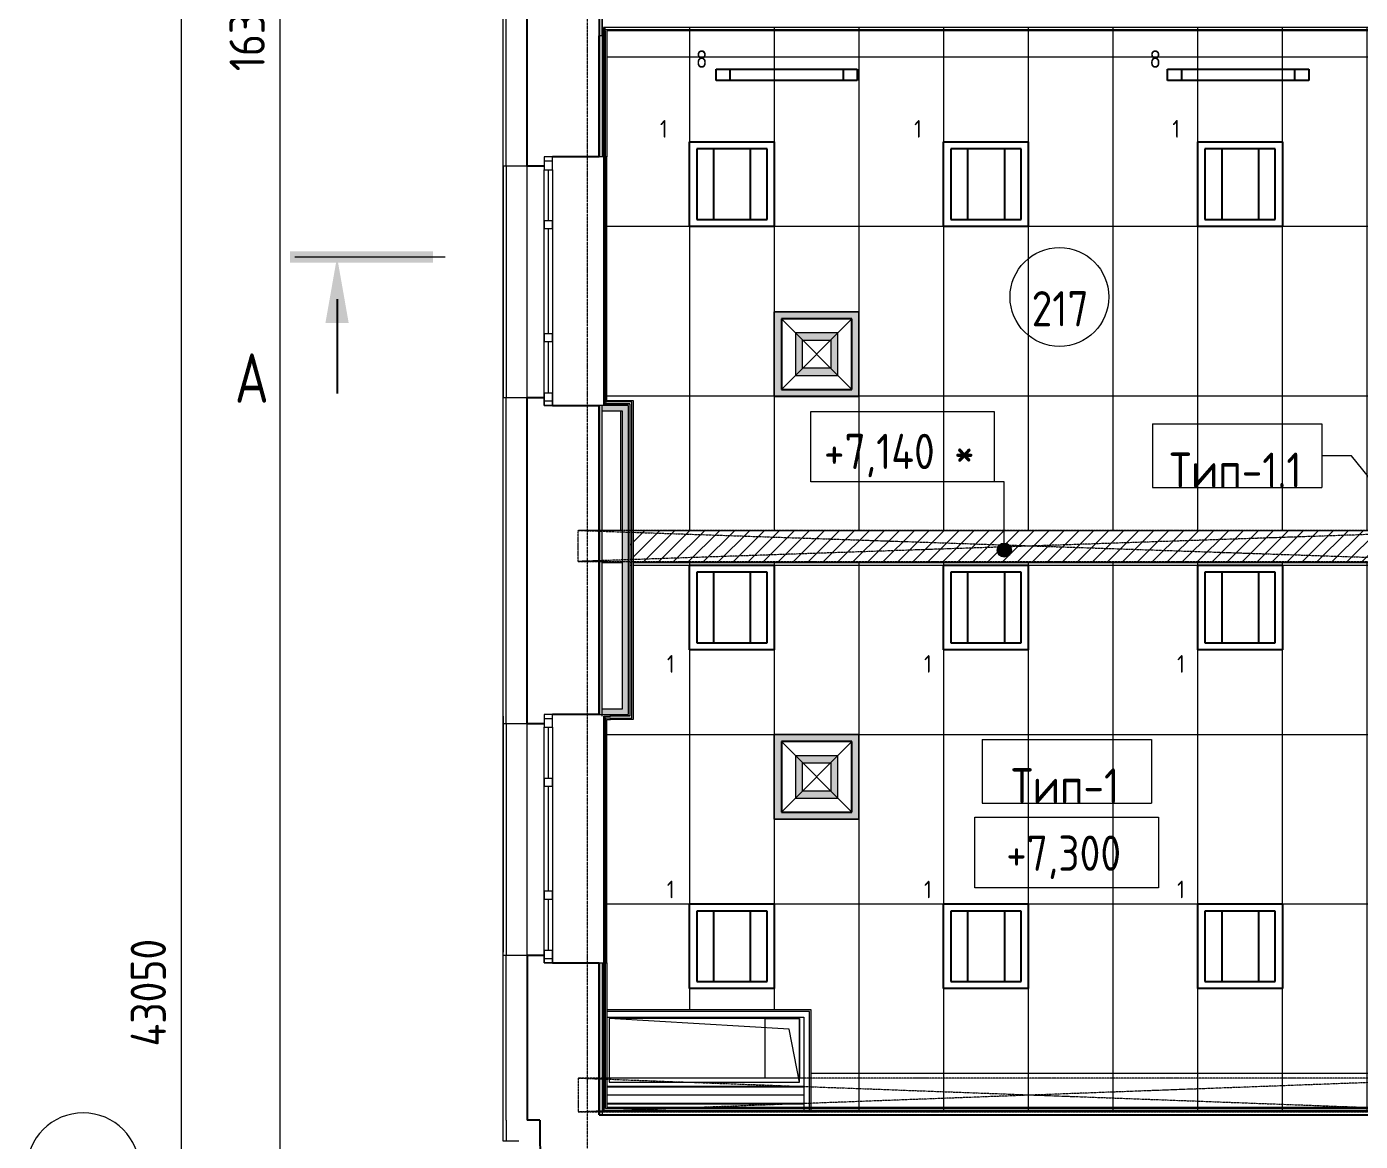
# Model space of a CAD drawing. Header units: millimetres. Extents: x -10474 to 67905, y -3824 to 44223.
# Drawn here: x -10474 to -1025, y 20443 to 28340 of the extents above; entities that cross this region are included whole.
import ezdxf

# ---------------------------------------------------------------- set-up
doc = ezdxf.new("R2010")
doc.units = ezdxf.units.MM
for name, pattern in [('ADSK_Линия сетки', [25, 20, -2.5, 0, -2.5]), ('ADSK_Штрих_ш3 п1_5', [4.5, 3, -1.5]), ('ADSK_Штрихпунктирная 2 точки_ш15 п1_5 п1_5 п1_5', [19.5, 15, -1.5, 0, -1.5, 0, -1.5])]:
    doc.linetypes.add(name, pattern=pattern)
for name, color, linetype, lineweight in [('_ Окна', 7, 'Continuous', 9), ('Аннотация', 7, 'Continuous', 20), ('Каркас', 7, 'Continuous', 18), ('Марки', 7, 'Continuous', 20), ('Марки помещений', 7, 'Continuous', 20), ('Обобщенные модели', 7, 'Continuous', 18), ('Окна', 7, 'Continuous', 9), ('Оси', 7, 'Continuous', 9), ('Отметки', 7, 'Continuous', 9), ('Перекрытие', 7, 'Continuous', 18), ('Потолки', 7, 'Continuous', 9), ('Потолки штриховка', 7, 'Continuous', 9), ('Размеры', 7, 'Continuous', 9), ('Размеры-100', 7, 'Continuous', 9), ('Разрезы', 7, 'Continuous', 9), ('Стены внутренние', 7, 'Continuous', 18), ('Стены наружные', 7, 'Continuous', 18), ('Стены несущие', 7, 'Continuous', 30), ('Стены отделка', 7, 'Continuous', 30), ('Стены штриховка', 7, 'Continuous', 9), ('Узлы', 7, 'Continuous', 18)]:
    doc.layers.add(name, color=color, linetype=linetype, lineweight=lineweight)
doc.layers.add('Линии', color=7, linetype='Continuous', lineweight=9, true_color=0x00a600)
doc.styles.add('GOST Common_1', font='GOST_Common.ttf', dxfattribs={"width": 0.9, "height": 250})
doc.styles.add('GOST Common_2', font='GOST_Common.ttf', dxfattribs={"width": 0.9, "height": 250})
doc.styles.add('GOST Common_3', font='GOST_Common.ttf', dxfattribs={"width": 0.8, "height": 350})
doc.styles.add('GOST Common_4', font='GOST_Common.ttf', dxfattribs={"width": 0.9, "height": 125})
doc.styles.add('GOST Common_B', font='', dxfattribs={"width": 0.9, "height": 250})
doc.styles.get('GOST Common_B').set_extended_font_data('GOST Common', bold=True)
doc.dimstyles.new('ADSK_Основной_2_5_мм_Оси', dxfattribs={"dimscale": 304.8, "dimtxt": 251.428749, "dimasz": 0.463911, "dimexe": 0.492126, "dimexo": 0.492126, "dimgap": 0.098425, "dimtad": 1, "dimrnd": 0.01, "dimdsep": 46, "dimtxsty": 'GOST Common_2', "dimblk1": 'OBLIQUE', "dimblk2": 'OBLIQUE', "dimsah": 1, "dimcen": 0.09, "dimdle": 0.492126, "dimazin": 2, "dimtfac": 1, "dimtdec": 4, "dimtix": 1, "dimtmove": 0, "dimatfit": 3, "dimfxl": 1, "dimtvp": 1, "dimtolj": 1, "dimtzin": 0, "dimlwd": 20, "dimlwe": 20, "dimarcsym": 2})

# ---------------------------------------------------------------- blocks, each defined once
blk = doc.blocks.new('GM_Отверстие прямоугольное _в плите_ - Отверстие-6221301-План потолков 2-го этажа')
at = {"layer": 'Обобщенные модели'}
for p, q in [((675, 225), (-675, 225)), ((-675, 225), (-675, -225)), ((-675, 225), (-600, -150)), ((-675, -225), (-675, 197)), ((675, -225), (675, 225)), ((-600, -150), (675, -225)), ((-675, -225), (675, -225)), ((-428.9, -225), (-675, -225))]:
    blk.add_line(p, q, dxfattribs=at)
blk = doc.blocks.new('окно трехпол с фрамугой - 1740 и 1760 -2300_h___нов_ ок1-V9-План потолков 2-го этажа')
at = {"layer": '_ Окна', "lineweight": 18}
for p, q in [((-880, 75), (-880, 135)), ((-880, 135), (-790, 135)), ((-790, 135), (-790, 75)), ((-430, 75), (-430, 135)), ((-430, 135), (-370, 135)), ((-370, 135), (-370, 75)), ((370, 75), (370, 135)), ((370, 135), (430, 135)), ((430, 135), (430, 75)), ((790, 135), (790, 75)), ((880, 135), (790, 135)), ((880, 75), (880, 135)), ((-790, 75), (-880, 75)), ((-370, 75), (-430, 75)), ((430, 75), (370, 75)), ((790, 75), (880, 75))]:
    blk.add_line(p, q, dxfattribs=at)
at = {"layer": '_ Окна'}
for p, q in [((-850, 75), (-850, 135)), ((-790, 105), (-430, 105)), ((-370, 105), (370, 105)), ((430, 105), (790, 105)), ((850, 75), (850, 135))]:
    blk.add_line(p, q, dxfattribs=at)
at = {"layer": 'Окна'}
for p, q in [((-880, 135), (-880, 75)), ((-790, 135), (-880, 135)), ((-790, 135), (-430, 135)), ((-370, 135), (-430, 135)), ((-370, 135), (370, 135)), ((430, 135), (370, 135)), ((430, 135), (790, 135)), ((880, 135), (790, 135)), ((880, 75), (880, 135)), ((-880, 75), (-790, 75)), ((-430, 75), (-790, 75)), ((-430, 75), (-370, 75)), ((370, 75), (-370, 75)), ((370, 75), (430, 75)), ((790, 75), (430, 75)), ((790, 75), (880, 75))]:
    blk.add_line(p, q, dxfattribs=at)
blk = doc.blocks.new('ADSK_Балка_Двутавр_ТипБ_АСТО20-93 - б2 120Х270н-2533730-План потолков 2-го этажа')
at = {"layer": 'Каркас'}
for p, q in [((-2672.1, 2.7), (-2947.6, 2.7)), ((3048.2, 2.7), (1653.2, 2.7)), ((3071.2, 2.7), (3058.2, 2.7)), ((-2672.1, -2.8), (-2947.6, -2.8)), ((3048.2, -2.8), (1653.2, -2.8)), ((3071.2, -2.8), (3058.2, -2.8))]:
    blk.add_line(p, q, dxfattribs=at)
blk = doc.blocks.new('ADSK_Балка_Двутавр_ТипБ_АСТО20-93 - б2 120Х270н-2533731-План потолков 2-го этажа')
at = {"layer": 'Каркас'}
for p, q in [((-2677.7, 2.7), (-2949.2, 2.7)), ((3042.9, 2.7), (1647.6, 2.7)), ((3065.7, 2.7), (3052.6, 2.7)), ((-2677.7, -2.8), (-2949.2, -2.8)), ((3042.6, -2.8), (1647.6, -2.8)), ((3065.7, -2.8), (3052.6, -2.8))]:
    blk.add_line(p, q, dxfattribs=at)
blk = doc.blocks.new('Ось сетки - Круг_Ø8 мм-8258-План потолков 2-го этажа')
at = {"layer": 'Оси', "lineweight": 20}
for start, end in [(360, 180), (180, 360)]:
    blk.add_arc((0, 0), 4, start, end, dxfattribs=at)
blk = doc.blocks.new('ADSK_Марка_Помещение_ОдноЗначение - Номер-159740-План потолков 2-го этажа')
at = {"layer": 'Марки помещений'}
blk.add_circle((0, 0), 3.5, dxfattribs=at)
blk = doc.blocks.new('DIMBLOCK2-План потолков 2-го этажа')
at = {"layer": 'Размеры-100', "lineweight": 40, "transparency": 16777216}
for p, q in [((-8680.7, 36545), (-8751.4, 36615.7)), ((-8680.7, 36545), (-8610, 36474.3)), ((-8680.7, 20245), (-8751.4, 20315.7)), ((-8680.7, 20245), (-8610, 20174.3))]:
    blk.add_line(p, q, dxfattribs=at)
at = {"layer": 'Размеры-100', "lineweight": 20, "transparency": 16777216}
for p, q in [((-8680.7, 36545), (-8730.7, 36545)), ((-8680.7, 36545), (-8680.7, 20245)), ((-8680.7, 36545), (-8530.7, 36545)), ((-8680.7, 20245), (-8730.7, 20245)), ((-8680.7, 20245), (-8530.7, 20245))]:
    blk.add_line(p, q, dxfattribs=at)
at = {"layer": 'Размеры-100', "color": 0, "lineweight": 20, "transparency": 16777216, "insert": (-9037.4, 28024.2), "char_height": 250, "width": 889.802, "attachment_point": 1, "rotation": 90, "line_spacing_factor": 1.022761, "style": 'GOST Common_2'}
blk.add_mtext('16300', dxfattribs=at)
blk = doc.blocks.new('_Oblique')
at = {"color": 0, "linetype": 'ByBlock', "lineweight": -2}
blk.add_line((-0.5, -0.5), (0.5, 0.5), dxfattribs=at)
blk = doc.blocks.new('DIMBLOCK7-План потолков 2-го этажа')
at = {"layer": 'Размеры-100', "lineweight": 20, "transparency": 16777216}
for p, q in [((-9380.7, 43195), (-9380.7, -155)), ((-9380.7, 43045), (-9430.7, 43045)), ((-9380.7, 43045), (-9230.7, 43045)), ((-9380.7, -5), (-9430.7, -5)), ((-9380.7, -5), (-9230.7, -5))]:
    blk.add_line(p, q, dxfattribs=at)
at = {"layer": 'Размеры-100', "lineweight": 40, "transparency": 16777216}
for p, q in [((-9380.7, 43045), (-9451.4, 43115.7)), ((-9380.7, 43045), (-9310, 42974.3)), ((-9380.7, -5), (-9451.4, 65.7)), ((-9380.7, -5), (-9310, -75.7))]:
    blk.add_line(p, q, dxfattribs=at)
at = {"layer": 'Размеры-100', "color": 0, "lineweight": 20, "transparency": 16777216, "insert": (-9737.4, 21115.2), "char_height": 250, "width": 971.623, "attachment_point": 1, "rotation": 90, "line_spacing_factor": 1.022761, "style": 'GOST Common_2'}
blk.add_mtext('43050', dxfattribs=at)
blk = doc.blocks.new('Высотные отметки - Рамка-12095-План потолков 2-го этажа')
at = {"layer": 'Аннотация'}
for p, q in [((-6.5, 0), (-6.5, 5)), ((-6.5, 5), (6.5, 5)), ((6.5, 5), (6.5, 0)), ((6.5, 0), (-6.5, 0))]:
    blk.add_line(p, q, dxfattribs=at)
blk = doc.blocks.new('ADSK_Марка_Потолок - ADSK_Марка и Смещение от уровня-155896-План потолков 2-го этажа')
at = {"layer": 'Марки'}
for p, q in [((-6, 4.5), (-6, 0)), ((-6, 4.5), (6, 4.5)), ((6, 4.5), (6, 0)), ((-6, 0), (6, 0))]:
    blk.add_line(p, q, dxfattribs=at)
blk = doc.blocks.new('Разрез - Номер вида спереди_3_5 мм-16061-План потолков 2-го этажа')
at = {"layer": 'Разрезы'}
for points in [[(9.798, 0.404), (9.798, -0.394), (-0.333, -0.394), (-0.333, 0.404)], [(2.176, -4.675), (3, 0), (3.824, -4.675)]]:
    blk.add_hatch(color=256, dxfattribs=at).paths.add_polyline_path(points)
at = {"layer": 'Разрезы', "lineweight": 30}
blk.add_line((3, -3), (3, -9.663), dxfattribs=at)

msp = doc.modelspace()

# ---------------------------------------------------------------- hatches: boundary and pattern name
at = {"layer": 'Отметки'}
h = msp.add_hatch(color=256, dxfattribs=at)
edge = h.paths.add_edge_path()
edge.add_arc((-3547.249, 24631.591), 50, 0, 360)
at = {"layer": 'Потолки штриховка', "lineweight": 18}
h = msp.add_hatch(dxfattribs=at)
h.set_pattern_fill('FP_15', color=256, style=0, pattern_type=2)
h.set_pattern_definition([(270, (-3377.03, 25725), (-600, -4e-14), []), (180, (-3377, 25725), (1e-13, 1200), [])])
h.paths.add_polyline_path([(-2243.915, 20663.342), (-742.489, 20663.342), (-742.489, 21097.342), (-379.828, 21097.342), (-390.169, 24541.342), (-403.169, 24541.342), (-393.11, 21110.342), (-745.489, 21110.342), (-745.489, 20676.342), (-4915.788, 20676.342), (-4915.788, 20663.342), (-2263.915, 20663.342)])
h.paths.add_polyline_path([(-2499.245, 20686.342), (-755.489, 20686.342), (-755.489, 21120.342), (-402.897, 21120.342), (-413.169, 24541.342), (-6176.576, 24541.342), (-6176.576, 23431.999), (-6362.788, 23431.999), (-6362.788, 21374.201), (-4915.788, 21374.201), (-4915.788, 20686.342), (-3243.915, 20686.342)])
h.paths.add_polyline_path([(-6385.788, 21374.201), (-6372.788, 21374.201), (-6372.788, 23441.999), (-6186.576, 23441.999), (-6186.576, 24541.342), (-6199.576, 24541.342), (-6199.576, 23456.999), (-6201.576, 23456.999), (-6201.576, 23454.999), (-6385.788, 23454.999), (-6385.788, 21497.841)])
h.paths.add_polyline_path([(-417.241, 24771.342), (-413.859, 24771.342), (-423.073, 27840), (-772.417, 27840), (-772.417, 27852), (-423.109, 27852), (-424.484, 28310), (-6362.788, 28310), (-6362.788, 25691.994), (-6176.576, 25691.994), (-6176.576, 24771.342), (-1053.777, 24771.342)])
h.paths.add_polyline_path([(-6199.576, 24771.342), (-6186.576, 24771.342), (-6186.576, 25681.994), (-6372.788, 25681.994), (-6372.788, 28310), (-6385.788, 28310), (-6385.788, 25668.994), (-6201.578, 25668.994), (-6201.576, 25666.994), (-6199.576, 25666.994), (-6199.576, 25192.195)])
h.paths.add_polyline_path([(-390.859, 24771.342), (-400.073, 27840), (-413.073, 27840), (-403.11, 24771.342), (-392.241, 24771.342)])
h.paths.add_polyline_path([(-401.553, 27852), (-400.109, 27852), (-401.553, 28333), (-6385.788, 28333), (-6385.788, 28320), (-414.514, 28320), (-413.109, 27852), (-411.445, 27852)])
h.paths.add_polyline_path([(-399.553, 28333), (-399.559, 28335), (-401.553, 28333), (-399.559, 28333)])
h.paths.add_polyline_path([(-6385.788, 28333), (-6387.788, 28335), (-6387.788, 28333)])
at = {"layer": 'Потолки штриховка', "lineweight": 18, "true_color": 0x787878}
h = msp.add_hatch(dxfattribs=at)
h.set_pattern_fill('FP_49', color=8, style=0, pattern_type=2)
h.set_pattern_definition([(45, (0, 0), (-53.033, 53.033), [])])
h.paths.add_polyline_path([(-417.241, 24541.342), (-413.169, 24541.342), (-413.859, 24771.342), (-6176.576, 24771.342), (-6176.576, 24541.342), (-1053.777, 24541.342)])
h.paths.add_polyline_path([(-393.11, 24541.342), (-390.169, 24541.342), (-390.859, 24771.342), (-403.859, 24771.342), (-403.11, 24541.342), (-394.241, 24541.342)])
h.paths.add_polyline_path([(-6199.576, 24541.342), (-6186.576, 24541.342), (-6186.576, 24771.342), (-6199.576, 24771.342), (-6199.576, 24551.342)])
at = {"layer": 'Стены внутренние'}
for points in [[(-6267.698, 25616.994), (-6251.576, 25616.994), (-6251.576, 25656.994), (-6397.788, 25656.994), (-6397.788, 25616.994), (-6382.798, 25616.994)], [(-6213.413, 23506.999), (-6211.576, 23506.999), (-6211.576, 25656.994), (-6251.576, 25656.994), (-6251.576, 23506.999)], [(-6211.576, 23466.999), (-6211.576, 23506.999), (-6397.788, 23506.999), (-6397.788, 23466.999), (-6213, 23466.999)]]:
    msp.add_hatch(color=256, dxfattribs=at).paths.add_polyline_path(points)
at = {"layer": 'Узлы', "true_color": 0x939393}
h = msp.add_hatch(color=252, dxfattribs=at)
h.paths.add_polyline_path([(-4577.035, 25719.868), (-4577.035, 26319.868), (-5177.035, 26319.868), (-5177.035, 25719.868), (-4627.035, 25719.868)])
h.paths.add_polyline_path([(-5127.035, 25769.868), (-5127.035, 26269.868), (-4627.035, 26269.868), (-4627.035, 25769.868)])
h.paths.add_polyline_path([(-5027.035, 25869.868), (-4727.035, 25869.868), (-4727.035, 26169.868), (-5027.035, 26169.868), (-5027.035, 25919.868)])
h.paths.add_polyline_path([(-4977.035, 25919.868), (-4977.035, 26119.868), (-4777.035, 26119.868), (-4777.035, 25919.868)])
h = msp.add_hatch(color=252, dxfattribs=at)
h.paths.add_polyline_path([(-5177.035, 22725), (-4577.035, 22725), (-4577.035, 23325), (-5177.035, 23325), (-5177.035, 22775)])
h.paths.add_polyline_path([(-5127.035, 22775), (-5127.035, 23275), (-4627.035, 23275), (-4627.035, 22775)])
h.paths.add_polyline_path([(-5027.035, 22875), (-4727.035, 22875), (-4727.035, 23175), (-5027.035, 23175), (-5027.035, 22925)])
h.paths.add_polyline_path([(-4977.035, 22925), (-4977.035, 23125), (-4777.035, 23125), (-4777.035, 22925)])

# ---------------------------------------------------------------- linework, layer by layer
at = {"layer": 'Каркас', "color": 8, "linetype": 'ADSK_Штрих_ш3 п1_5', "lineweight": 9, "true_color": 0x808080}
for p, q in [((-6267.698, 25616.994), (-6267.698, 24771.342)), ((-6251.576, 24771.342), (-6397.788, 24771.342)), ((-6251.576, 24541.342), (-6397.788, 24541.342)), ((-6372.788, 20891.342), (-6385.788, 20891.342)), ((-4967.788, 20891.342), (-6362.788, 20891.342)), ((-6372.788, 20771.342), (-6385.995, 20771.342)), ((-6372.788, 20771.342), (-6385.995, 20771.342)), ((-4967.788, 20771.342), (-6362.788, 20771.342)), ((-4967.788, 20771.342), (-6362.788, 20771.342))]:
    msp.add_line(p, q, dxfattribs=at)
at = {"layer": 'Линии', "color": 5, "lineweight": 30, "true_color": 0x0000ff}
for p, q in [((-5590, 27959.027), (-5590, 28039.027)), ((-5590, 28039.027), (-4590, 28039.027)), ((-5490, 27959.027), (-5490, 28039.027)), ((-4690, 28039.027), (-4690, 27959.027)), ((-4590, 28039.027), (-4590, 27959.027)), ((-2390, 27959.027), (-2390, 28039.027)), ((-2390, 28039.027), (-1390, 28039.027)), ((-2290, 27959.027), (-2290, 28039.027)), ((-1490, 28039.027), (-1490, 27959.027)), ((-1390, 28039.027), (-1390, 27959.027)), ((-4590, 27959.027), (-5590, 27959.027)), ((-1390, 27959.027), (-2390, 27959.027)), ((-5777.035, 27525), (-5177.035, 27525)), ((-5777.035, 26925), (-5777.035, 27525)), ((-5177.035, 27525), (-5177.035, 26925)), ((-2177.035, 27525), (-1577.035, 27525)), ((-2177.035, 26925), (-2177.035, 27525)), ((-1577.035, 27525), (-1577.035, 26925)), ((-5227.035, 27475), (-5727.035, 27475)), ((-5727.035, 27475), (-5727.035, 26975)), ((-5607.035, 27475), (-5607.035, 26975)), ((-5347.035, 27475), (-5347.035, 26975)), ((-5227.035, 26975), (-5227.035, 27475)), ((-1627.035, 27475), (-2127.035, 27475)), ((-2127.035, 27475), (-2127.035, 26975)), ((-2007.035, 27475), (-2007.035, 26975)), ((-1747.035, 27475), (-1747.035, 26975)), ((-1627.035, 26975), (-1627.035, 27475)), ((-5727.035, 26975), (-5227.035, 26975)), ((-2127.035, 26975), (-1627.035, 26975)), ((-5177.035, 26925), (-5777.035, 26925)), ((-1577.035, 26925), (-2177.035, 26925)), ((-4627.035, 26269.868), (-5127.035, 26269.868)), ((-5127.035, 26269.868), (-5127.035, 25769.868)), ((-4627.035, 25769.868), (-4627.035, 26269.868)), ((-5127.035, 25769.868), (-4627.035, 25769.868)), ((-5777.035, 24525), (-5177.035, 24525)), ((-5777.035, 23925), (-5777.035, 24525)), ((-5227.035, 24475), (-5727.035, 24475)), ((-5727.035, 24475), (-5727.035, 23975)), ((-5607.035, 24475), (-5607.035, 23975)), ((-5347.035, 24475), (-5347.035, 23975)), ((-5227.035, 23975), (-5227.035, 24475)), ((-5177.035, 24525), (-5177.035, 23925)), ((-3977.035, 24525), (-3377.035, 24525)), ((-3977.035, 23925), (-3977.035, 24525)), ((-3427.035, 24475), (-3927.035, 24475)), ((-3927.035, 24475), (-3927.035, 23975)), ((-3807.035, 24475), (-3807.035, 23975)), ((-3547.035, 24475), (-3547.035, 23975)), ((-3427.035, 23975), (-3427.035, 24475)), ((-3377.035, 24525), (-3377.035, 23925)), ((-2177.035, 24525), (-1577.035, 24525)), ((-2177.035, 23925), (-2177.035, 24525)), ((-1627.035, 24475), (-2127.035, 24475)), ((-2127.035, 24475), (-2127.035, 23975)), ((-2007.035, 24475), (-2007.035, 23975)), ((-1747.035, 24475), (-1747.035, 23975)), ((-1627.035, 23975), (-1627.035, 24475)), ((-1577.035, 24525), (-1577.035, 23925)), ((-5177.035, 23925), (-5777.035, 23925)), ((-5727.035, 23975), (-5227.035, 23975)), ((-3377.035, 23925), (-3977.035, 23925)), ((-3927.035, 23975), (-3427.035, 23975)), ((-1577.035, 23925), (-2177.035, 23925)), ((-2127.035, 23975), (-1627.035, 23975)), ((-4627.035, 23275), (-5127.035, 23275)), ((-5127.035, 23275), (-5127.035, 22775)), ((-4627.035, 22775), (-4627.035, 23275)), ((-5127.035, 22775), (-4627.035, 22775)), ((-5777.035, 22125), (-5177.035, 22125)), ((-5777.035, 21525), (-5777.035, 22125)), ((-5177.035, 22125), (-5177.035, 21525)), ((-2177.035, 22125), (-1577.035, 22125)), ((-2177.035, 21525), (-2177.035, 22125)), ((-1577.035, 22125), (-1577.035, 21525)), ((-5227.035, 22075), (-5727.035, 22075)), ((-5727.035, 22075), (-5727.035, 21575)), ((-5607.035, 22075), (-5607.035, 21575)), ((-5347.035, 22075), (-5347.035, 21575)), ((-5227.035, 21575), (-5227.035, 22075)), ((-1627.035, 22075), (-2127.035, 22075)), ((-2127.035, 22075), (-2127.035, 21575)), ((-2007.035, 22075), (-2007.035, 21575)), ((-1747.035, 22075), (-1747.035, 21575)), ((-1627.035, 21575), (-1627.035, 22075)), ((-5727.035, 21575), (-5227.035, 21575)), ((-2127.035, 21575), (-1627.035, 21575)), ((-5177.035, 21525), (-5777.035, 21525)), ((-1577.035, 21525), (-2177.035, 21525))]:
    msp.add_line(p, q, dxfattribs=at)
at = {"layer": 'Линии', "color": 1, "lineweight": 30, "true_color": 0xff0000}
for p, q in [((-3977.035, 27525), (-3377.035, 27525)), ((-3977.035, 26925), (-3977.035, 27525)), ((-3377.035, 27525), (-3377.035, 26925)), ((-3427.035, 27475), (-3927.035, 27475)), ((-3927.035, 27475), (-3927.035, 26975)), ((-3807.035, 27475), (-3807.035, 26975)), ((-3547.035, 27475), (-3547.035, 26975)), ((-3427.035, 26975), (-3427.035, 27475)), ((-3927.035, 26975), (-3427.035, 26975)), ((-3377.035, 26925), (-3977.035, 26925)), ((-3977.035, 22125), (-3377.035, 22125)), ((-3977.035, 21525), (-3977.035, 22125)), ((-3377.035, 22125), (-3377.035, 21525)), ((-3427.035, 22075), (-3927.035, 22075)), ((-3927.035, 22075), (-3927.035, 21575)), ((-3807.035, 22075), (-3807.035, 21575)), ((-3547.035, 22075), (-3547.035, 21575)), ((-3427.035, 21575), (-3427.035, 22075)), ((-3927.035, 21575), (-3427.035, 21575)), ((-3377.035, 21525), (-3977.035, 21525))]:
    msp.add_line(p, q, dxfattribs=at)
at = {"layer": 'Линии', "color": 7, "lineweight": 18}
for p, q in [((-5177.035, 26319.868), (-4577.035, 26319.868)), ((-5177.035, 25719.868), (-5177.035, 26319.868)), ((-4577.035, 26319.868), (-4577.035, 25719.868)), ((-5127.035, 26269.868), (-4627.035, 25769.868)), ((-4627.035, 26269.868), (-5127.035, 25769.868)), ((-4577.035, 25719.868), (-5177.035, 25719.868)), ((-5177.035, 23325), (-4577.035, 23325)), ((-5177.035, 22725), (-5177.035, 23325)), ((-5127.035, 23275), (-4627.035, 22775)), ((-4627.035, 23275), (-5127.035, 22775)), ((-4577.035, 23325), (-4577.035, 22725)), ((-4577.035, 22725), (-5177.035, 22725))]:
    msp.add_line(p, q, dxfattribs=at)
at = {"layer": 'Линии', "color": 7}
for p, q in [((-4577.035, 26319.868), (-5177.035, 26319.868)), ((-5177.035, 26319.868), (-5177.035, 25719.868)), ((-4577.035, 25719.868), (-4577.035, 26319.868)), ((-5127.035, 25769.868), (-5127.035, 26269.868)), ((-5127.035, 26269.868), (-4627.035, 26269.868)), ((-4627.035, 26269.868), (-4627.035, 25769.868)), ((-5027.035, 26169.868), (-5027.035, 25869.868)), ((-4727.035, 26169.868), (-5027.035, 26169.868)), ((-4977.035, 26119.868), (-4777.035, 26119.868)), ((-4977.035, 25919.868), (-4977.035, 26119.868)), ((-4777.035, 26119.868), (-4777.035, 25919.868)), ((-4727.035, 25869.868), (-4727.035, 26169.868)), ((-4777.035, 25919.868), (-4977.035, 25919.868)), ((-5027.035, 25869.868), (-4727.035, 25869.868)), ((-5177.035, 25719.868), (-4577.035, 25719.868)), ((-4627.035, 25769.868), (-5127.035, 25769.868)), ((-4577.035, 23325), (-5177.035, 23325)), ((-5177.035, 23325), (-5177.035, 22725)), ((-5127.035, 22775), (-5127.035, 23275)), ((-5127.035, 23275), (-4627.035, 23275)), ((-4627.035, 23275), (-4627.035, 22775)), ((-4577.035, 22725), (-4577.035, 23325)), ((-5027.035, 23175), (-5027.035, 22875)), ((-4727.035, 23175), (-5027.035, 23175)), ((-4727.035, 22875), (-4727.035, 23175)), ((-4977.035, 23125), (-4777.035, 23125)), ((-4977.035, 22925), (-4977.035, 23125)), ((-4777.035, 23125), (-4777.035, 22925)), ((-5027.035, 22875), (-4727.035, 22875)), ((-4777.035, 22925), (-4977.035, 22925)), ((-4627.035, 22775), (-5127.035, 22775)), ((-5177.035, 22725), (-4577.035, 22725))]:
    msp.add_line(p, q, dxfattribs=at)
at = {"layer": 'Линии', "color": 7, "linetype": 'ADSK_Штрихпунктирная 2 точки_ш15 п1_5 п1_5 п1_5'}
for p, q in [((-6366.225, 24771.342), (-6566.225, 24771.342)), ((-6566.225, 24551.342), (-6566.225, 24771.342)), ((-6566.225, 24771.342), (-103.725, 24551.342)), ((-103.725, 24771.342), (-6566.225, 24551.342)), ((-103.725, 24771.342), (-6566.225, 24771.342)), ((-6366.225, 24551.342), (-6566.225, 24551.342)), ((-6566.225, 24551.342), (-103.725, 24551.342)), ((-103.725, 20891.342), (-6566.225, 20891.342)), ((-6566.225, 20891.342), (-6566.225, 20651.342)), ((-103.725, 20891.342), (-6566.225, 20651.342)), ((-6566.225, 20891.342), (-103.725, 20651.342)), ((-6566.225, 20651.342), (-103.725, 20651.342))]:
    msp.add_line(p, q, dxfattribs=at)
at = {"layer": 'Марки'}
for p, q in [((-1087.739, 25300.349), (-1297.973, 25300.349)), ((-597.192, 24690.67), (-1087.739, 25300.349))]:
    msp.add_line(p, q, dxfattribs=at)
at = {"layer": 'Оси', "linetype": 'ADSK_Линия сетки'}
msp.add_line((-6500.435, -3024.361), (-6500.435, 44110.064), dxfattribs=at)
at = {"layer": 'Отметки', "lineweight": 20}
for p, q in [((-3547.249, 25114.667), (-4268.549, 25114.667)), ((-3547.249, 24631.591), (-3547.249, 25114.667))]:
    msp.add_line(p, q, dxfattribs=at)
at = {"layer": 'Отметки'}
msp.add_circle((-3547.249, 24631.591), 50, dxfattribs=at)
at = {"layer": 'Перекрытие'}
msp.add_line((-5243.915, 21322.201), (-5243.915, 20891.342), dxfattribs=at)
at = {"layer": 'Потолки'}
for p, q in [((-6199.576, 24771.342), (-6186.576, 24771.342)), ((-6176.576, 24771.342), (-413.859, 24771.342)), ((-6186.576, 24541.342), (-6199.576, 24541.342)), ((-413.169, 24541.342), (-6176.576, 24541.342))]:
    msp.add_line(p, q, dxfattribs=at)
at = {"layer": 'Разрезы', "lineweight": 20}
msp.add_line((-8575.104, 26708.663), (-7509.259, 26708.663), dxfattribs=at)
at = {"layer": 'Стены внутренние'}
for p, q in [((-6372.788, 27416.994), (-6372.788, 25681.994)), ((-6362.788, 25691.994), (-6362.788, 27416.994)), ((-6372.788, 25681.994), (-6362.788, 25681.994)), ((-6397.788, 23454.999), (-6397.788, 23466.999)), ((-6337.788, 23441.999), (-6372.788, 23441.999)), ((-6372.788, 23441.999), (-6372.788, 21706.999)), ((-6362.788, 23431.999), (-6337.788, 23431.999)), ((-6362.788, 21706.999), (-6362.788, 23431.999)), ((-6372.788, 21362.201), (-6385.788, 21362.201)), ((-4927.788, 21362.201), (-6362.788, 21362.201)), ((-4927.788, 20686.342), (-4927.788, 21362.201)), ((-6385.788, 21322.201), (-6372.788, 21322.201)), ((-6362.788, 21322.201), (-4967.788, 21322.201)), ((-4967.788, 21322.201), (-4967.788, 20686.342)), ((-4967.788, 20676.342), (-4967.788, 20663.342)), ((-4927.788, 20663.342), (-4927.788, 20676.342))]:
    msp.add_line(p, q, dxfattribs=at)
at = {"layer": 'Стены наружные'}
for p, q in [((-6385.788, 25668.994), (-6385.788, 27416.994)), ((-7098.788, 25711.994), (-7098.788, 27382.04)), ((-7097.788, 27382.04), (-7098.788, 27382.04)), ((-7098.788, 27351.994), (-7097.788, 27351.994)), ((-7097.788, 27351.994), (-7097.788, 25711.994)), ((-7077.788, 27351.994), (-7077.788, 25711.994)), ((-6927.788, 25711.994), (-6927.788, 27351.994)), ((-7098.788, 25718.256), (-7097.788, 25718.256)), ((-7097.788, 25711.994), (-7098.788, 25711.994)), ((-7098.788, 23454.882), (-7098.788, 21783.259)), ((-7097.788, 23454.882), (-7098.788, 23454.882)), ((-7097.788, 23453.259), (-7098.788, 23453.259)), ((-6385.788, 23454.999), (-6337.788, 23454.999)), ((-6385.788, 21706.999), (-6385.788, 23454.999)), ((-7097.788, 21761.999), (-7097.788, 23401.999)), ((-7077.788, 23401.999), (-7077.788, 21761.999)), ((-6927.788, 21761.999), (-6927.788, 23401.999)), ((-7098.788, 21783.735), (-7097.788, 21783.735)), ((-7098.788, 21783.259), (-7097.788, 21783.259)), ((-6372.788, 21374.201), (-6385.788, 21374.201)), ((-4915.788, 21374.201), (-6362.788, 21374.201)), ((-4915.788, 20686.342), (-4915.788, 21374.201)), ((-4915.788, 20663.342), (-4915.788, 20676.342)), ((-6998.926, 20443.534), (-6998.925, 20443.329))]:
    msp.add_line(p, q, dxfattribs=at)
at = {"layer": 'Стены несущие'}
for p, q in [((-6927.788, 27351.994), (-6927.788, 29752.773)), ((-6417.788, 29697.773), (-6417.788, 27416.994)), ((-6417.788, 27416.994), (-6417.788, 28274.907)), ((-6417.788, 27416.994), (-6747.788, 27416.994)), ((-6807.788, 27351.994), (-6927.788, 27351.994)), ((-6927.788, 23401.999), (-6927.788, 25711.994)), ((-6927.788, 25711.994), (-6807.788, 25711.994)), ((-6747.788, 25656.994), (-6417.788, 25656.994)), ((-6417.788, 23466.999), (-6417.788, 25656.994)), ((-6417.788, 25656.994), (-6417.788, 23466.999)), ((-6417.788, 23466.999), (-6747.788, 23466.999)), ((-6807.788, 23401.999), (-6927.788, 23401.999)), ((-6927.788, 21761.999), (-6927.788, 20593.534)), ((-6927.788, 21761.999), (-6807.788, 21761.999)), ((-6747.788, 21706.999), (-6417.788, 21706.999)), ((-6417.788, 20631.224), (-6417.788, 21706.999)), ((-6417.788, 21706.999), (-6417.788, 20630.881)), ((-6417.788, 20630.881), (-6327.984, 20631.342)), ((-6327.984, 20631.342), (-346.429, 20631.342)), ((-6837.797, 20593.534), (-6927.788, 20593.534)), ((-6837.797, 20593.534), (-6831.92, 19448.406))]:
    msp.add_line(p, q, dxfattribs=at)
at = {"layer": 'Стены отделка', "lineweight": 9}
for p, q in [((-7097.788, 27351.994), (-7097.788, 29752.773)), ((-6397.788, 28505), (-6397.788, 28274.907)), ((-6397.788, 28274.907), (-6397.788, 28495)), ((-6397.788, 28274.907), (-6417.788, 28274.907)), ((-401.553, 28333), (-6385.788, 28333)), ((-6385.788, 28333), (-6385.788, 28320)), ((-6385.788, 28320), (-414.514, 28320)), ((-6385.788, 28310), (-6385.788, 27416.994)), ((-6372.788, 28310), (-6385.788, 28310)), ((-6372.788, 27416.994), (-6372.788, 28310)), ((-424.484, 28310), (-6362.788, 28310)), ((-6362.788, 28310), (-6362.788, 27416.994)), ((-6385.788, 27416.994), (-6417.788, 27416.994)), ((-6362.788, 27416.994), (-6372.788, 27416.994)), ((-6927.788, 27351.994), (-7097.788, 27351.994)), ((-7077.788, 27351.994), (-7077.788, 27357.994)), ((-7097.788, 23401.999), (-7097.788, 25711.994)), ((-7097.788, 25711.994), (-6927.788, 25711.994)), ((-7077.788, 25707.994), (-7077.788, 25711.994)), ((-6211.576, 25656.994), (-6417.788, 25656.994)), ((-6397.788, 23506.999), (-6397.788, 25656.994)), ((-6251.576, 25616.994), (-6397.788, 25616.994)), ((-6385.788, 25668.994), (-6201.576, 25668.994)), ((-6385.788, 25656.994), (-6385.788, 25668.994)), ((-6362.788, 25691.994), (-6176.576, 25691.994)), ((-6362.788, 25681.994), (-6362.788, 25691.994)), ((-6186.576, 25681.994), (-6362.788, 25681.994)), ((-6251.576, 23506.999), (-6251.576, 25616.994)), ((-6211.576, 25656.994), (-6211.576, 23466.999)), ((-6199.576, 25666.994), (-6199.576, 23456.999)), ((-6186.576, 23441.999), (-6186.576, 25681.994)), ((-6176.576, 25691.994), (-6176.576, 23431.999)), ((-6417.788, 23466.999), (-6211.576, 23466.999)), ((-6397.788, 23466.999), (-6397.788, 23506.999)), ((-6397.788, 23506.999), (-6251.576, 23506.999)), ((-6337.788, 23454.999), (-6337.788, 23466.999)), ((-6201.576, 23454.999), (-6337.788, 23454.999)), ((-6337.788, 23441.999), (-6186.576, 23441.999)), ((-6337.788, 23431.999), (-6337.788, 23441.999)), ((-6927.788, 23401.999), (-7097.788, 23401.999)), ((-7077.788, 23401.999), (-7077.788, 23407.999)), ((-6176.576, 23431.999), (-6337.788, 23431.999)), ((-7097.788, 20443.534), (-7097.788, 21761.999)), ((-7097.788, 21761.999), (-6927.788, 21761.999)), ((-7077.788, 21757.999), (-7077.788, 21761.999)), ((-6927.788, 21761.999), (-6927.788, 21761.999)), ((-6417.788, 21706.999), (-6385.788, 21706.999)), ((-6385.788, 21706.999), (-6385.788, 20663.342)), ((-6372.788, 20676.342), (-6372.788, 21706.999)), ((-6372.788, 21706.999), (-6362.788, 21706.999)), ((-6362.788, 21706.999), (-6362.788, 20686.342)), ((-6397.788, 20631.224), (-6417.788, 20631.224)), ((-6397.788, 20651.342), (-6397.788, 20631.224)), ((-366.489, 20651.342), (-6397.788, 20651.342)), ((-346.429, 20631.342), (-6397.788, 20631.342)), ((-6385.788, 20663.342), (-730.489, 20663.342)), ((-745.489, 20676.342), (-6372.788, 20676.342)), ((-6362.788, 20686.342), (-745.489, 20686.342)), ((-7077.788, 20593.534), (-7077.788, 20443.534)), ((-6837.797, 20593.534), (-6837.797, 20443.534)), ((-6987.029, 20443.534), (-7097.788, 20443.534)), ((-6987.028, 20443.329), (-6987.029, 20443.534)), ((-6837.797, 20443.534), (-6837.027, 20443.534))]:
    msp.add_line(p, q, dxfattribs=at)
at = {"layer": 'Стены штриховка'}
for p, q in [((-7077.788, 27357.994), (-7077.788, 29748.773)), ((-6397.788, 28320), (-6385.788, 28320)), ((-6397.788, 28310), (-6385.788, 28310)), ((-6397.788, 28274.907), (-6397.788, 27416.994)), ((-399.559, 28335), (-6387.788, 28335)), ((-6387.788, 28335), (-6387.788, 28320)), ((-6387.788, 28310), (-6387.788, 27416.994)), ((-7077.788, 23407.999), (-7077.788, 25707.994)), ((-6199.576, 25666.994), (-6385.788, 25666.994)), ((-6201.576, 25668.994), (-6201.576, 23454.999)), ((-6201.576, 25668.994), (-6199.576, 25668.994)), ((-6199.576, 25668.994), (-6199.576, 25666.994)), ((-6199.576, 23456.999), (-6337.788, 23456.999)), ((-6199.576, 23454.999), (-6201.576, 23454.999)), ((-6199.576, 23456.999), (-6199.576, 23454.999)), ((-7077.788, 20593.534), (-7077.788, 21757.999)), ((-6397.788, 21706.999), (-6397.788, 20651.342)), ((-6387.788, 21706.999), (-6387.788, 20661.342)), ((-6387.788, 20661.342), (-730.489, 20661.342))]:
    msp.add_line(p, q, dxfattribs=at)

# ---------------------------------------------------------------- block references
at = {"layer": 'Каркас', "rotation": 180}
for name, p in [('ADSK_Балка_Двутавр_ТипБ_АСТО20-93 - б2 120Х270н-2533730-План потолков 2-го этажа', (-3314.608, 20831.342)), ('ADSK_Балка_Двутавр_ТипБ_АСТО20-93 - б2 120Х270н-2533731-План потолков 2-го этажа', (-3320.151, 20711.342))]:
    msp.add_blockref(name, p, dxfattribs=at)
at = {"layer": 'Марки', "xscale": 99.99999999999993, "yscale": 99.99999999999993, "zscale": 99.99999999999993}
for p in [(-1897.973, 25075.349), (-3104.879, 22839.347)]:
    msp.add_blockref('ADSK_Марка_Потолок - ADSK_Марка и Смещение от уровня-155896-План потолков 2-го этажа', p, dxfattribs=at)
at = {"layer": 'Марки помещений', "xscale": 99.99999999999993, "yscale": 99.99999999999993, "zscale": 99.99999999999993}
msp.add_blockref('ADSK_Марка_Помещение_ОдноЗначение - Номер-159740-План потолков 2-го этажа', (-3156.572, 26425.247), dxfattribs=at)
at = {"layer": 'Обобщенные модели', "rotation": 180}
msp.add_blockref('GM_Отверстие прямоугольное _в плите_ - Отверстие-6221301-План потолков 2-го этажа', (-5672.788, 21088.329), dxfattribs=at)
at = {"layer": 'Окна', "rotation": 90.0000000000002}
for p in [(-6672.788, 26536.994), (-6672.788, 22586.999)]:
    msp.add_blockref('окно трехпол с фрамугой - 1740 и 1760 -2300_h___нов_ ок1-V9-План потолков 2-го этажа', p, dxfattribs=at)
at = {"layer": 'Оси', "lineweight": 20, "xscale": 99.99999999999993, "yscale": 99.99999999999993, "zscale": 99.99999999999993, "rotation": 269.9999999999994}
msp.add_blockref('Ось сетки - Круг_Ø8 мм-8258-План потолков 2-го этажа', (-10074.401, 20245), dxfattribs=at)
at = {"layer": 'Отметки', "lineweight": 20, "xscale": 99.99999999999993, "yscale": 99.99999999999993, "zscale": 99.99999999999993}
for p in [(-4268.549, 25114.667), (-3105.682, 22239.136)]:
    msp.add_blockref('Высотные отметки - Рамка-12095-План потолков 2-го этажа', p, dxfattribs=at)
at = {"layer": 'Разрезы', "lineweight": 50, "xscale": 99.99999999999993, "yscale": 99.99999999999993, "zscale": 99.99999999999993}
msp.add_blockref('Разрез - Номер вида спереди_3_5 мм-16061-План потолков 2-го этажа', (-8575.104, 26708.663), dxfattribs=at)

# ---------------------------------------------------------------- texts
at = {"layer": 'Аннотация', "lineweight": 9, "char_height": 125, "width": 175.5, "attachment_point": 5, "line_spacing_factor": 1.022766, "style": 'GOST Common_4'}
for s, insert in [('\\pt180,360,540,720,900,1080,1260,1440,1620,1800,1980,2160,2340,2520,2700,2880,3060,3240,3420,3600,3780,3960,4140,4320,4500,4680,4860,5040,5220,5400,5580,5760;8 ', (-5691.535, 28110.655)), ('\\pt180,360,540,720,900,1080,1260,1440,1620,1800,1980,2160,2340,2520,2700,2880,3060,3240,3420,3600,3780,3960,4140,4320,4500,4680,4860,5040,5220,5400,5580,5760;8 ', (-2477.637, 28110.655)), ('\\pt180,360,540,720,900,1080,1260,1440,1620,1800,1980,2160,2340,2520,2700,2880,3060,3240,3420,3600,3780,3960,4140,4320,4500,4680,4860,5040,5220,5400,5580,5760;1 ', (-5960.525, 27616.011)), ('\\pt180,360,540,720,900,1080,1260,1440,1620,1800,1980,2160,2340,2520,2700,2880,3060,3240,3420,3600,3780,3960,4140,4320,4500,4680,4860,5040,5220,5400,5580,5760;1 ', (-4158.98, 27616.011)), ('\\pt180,360,540,720,900,1080,1260,1440,1620,1800,1980,2160,2340,2520,2700,2880,3060,3240,3420,3600,3780,3960,4140,4320,4500,4680,4860,5040,5220,5400,5580,5760;1 ', (-2330.014, 27616.011)), ('\\pt180,360,540,720,900,1080,1260,1440,1620,1800,1980,2160,2340,2520,2700,2880,3060,3240,3420,3600,3780,3960,4140,4320,4500,4680,4860,5040,5220,5400,5580,5760;1 ', (-5911.051, 23825.596)), ('\\pt180,360,540,720,900,1080,1260,1440,1620,1800,1980,2160,2340,2520,2700,2880,3060,3240,3420,3600,3780,3960,4140,4320,4500,4680,4860,5040,5220,5400,5580,5760;1 ', (-4088.572, 23825.596)), ('\\pt180,360,540,720,900,1080,1260,1440,1620,1800,1980,2160,2340,2520,2700,2880,3060,3240,3420,3600,3780,3960,4140,4320,4500,4680,4860,5040,5220,5400,5580,5760;1 ', (-2295.696, 23825.596)), ('\\pt180,360,540,720,900,1080,1260,1440,1620,1800,1980,2160,2340,2520,2700,2880,3060,3240,3420,3600,3780,3960,4140,4320,4500,4680,4860,5040,5220,5400,5580,5760;1 ', (-5911.051, 22227.495)), ('\\pt180,360,540,720,900,1080,1260,1440,1620,1800,1980,2160,2340,2520,2700,2880,3060,3240,3420,3600,3780,3960,4140,4320,4500,4680,4860,5040,5220,5400,5580,5760;1 ', (-4088.572, 22227.495)), ('\\pt180,360,540,720,900,1080,1260,1440,1620,1800,1980,2160,2340,2520,2700,2880,3060,3240,3420,3600,3780,3960,4140,4320,4500,4680,4860,5040,5220,5400,5580,5760;1 ', (-2295.696, 22227.495))]:
    msp.add_mtext(s, dxfattribs=dict(at, insert=insert))
at = {"layer": 'Марки', "lineweight": 9, "char_height": 250, "attachment_point": 5, "line_spacing_factor": 1.022766, "style": 'GOST Common_B'}
for s, insert, width in [('\\pt1143,2286,3429,4572,5715,6858,8001,9144,10287,11430,12573,13716,14859,16002,17145,18288,19431,20574,21717,22860,24003,25146,26289,27432,28575,29718,30861,32004,33147,34290,35433,36576;Тип-1.1', (-1908.604, 25197.505), 982.8), ('\\pt1143,2286,3429,4572,5715,6858,8001,9144,10287,11430,12573,13716,14859,16002,17145,18288,19431,20574,21717,22860,24003,25146,26289,27432,28575,29718,30861,32004,33147,34290,35433,36576;Тип-1', (-3115.51, 22961.502), 792)]:
    msp.add_mtext(s, dxfattribs=dict(at, insert=insert, width=width))
at = {"layer": 'Марки помещений', "lineweight": 9, "insert": (-3151.629, 26341.665), "char_height": 250, "width": 441, "attachment_point": 5, "line_spacing_factor": 1.022766, "style": 'GOST Common_1'}
msp.add_mtext('\\pt450,900,1350,1800,2250,2700,3150,3600,4050,4500,4950,5400,5850,6300,6750,7200,7650,8100,8550,9000,9450,9900,10350,10800,11250,11700,12150,12600,13050,13500,13950,14400;217', dxfattribs=at)
at = {"layer": 'Отметки', "lineweight": 20, "char_height": 250, "attachment_point": 1, "line_spacing_factor": 1.022761, "style": 'GOST Common_2'}
for s, insert, width in [('+7,140 *', (-4825.322, 25455.768), 1282.25687), ('+7,300', (-3534.358, 22609.727), 1028.82257)]:
    msp.add_mtext(s, dxfattribs=dict(at, insert=insert, width=width))
at = {"layer": 'Разрезы', "insert": (-8879.141, 25850.732), "char_height": 350, "width": 259.2, "attachment_point": 5, "line_spacing_factor": 1.022766, "style": 'GOST Common_3'}
msp.add_mtext('\\pt1016.001,2031.9985,3047.9995,4064.0005,5080.0015,6095.999,7112,8128.001,9143.9985,10159.9995,11176.0005,12192.0015,13207.999,14224,15240.001,16255.9985,17271.9995,18288.0005,19304.0015,20319.999,21336,22352.001,23367.9985,24383.9995,25400.0005,26416.0015,27431.999,28448,29464.001,30479.9985,31495.9995,32512.0005;А', dxfattribs=at)

# ---------------------------------------------------------------- dimensions: what is measured, and where the dimension line sits
at = {"layer": 'Размеры', "lineweight": 20}
for base, p1, p2, override, picture, middle in [((-9380.683, -5), (-9280.698, 43045), (-9280.698, -5), {"dimpost": '<>', "dimfxl": 43050}, 'DIMBLOCK7-План потолков 2-го этажа', (-9535.683, 21520)), ((-8680.683, 20245), (-8580.698, 36545), (-8580.698, 20245), {"dimpost": '<>', "dimfxl": 16300}, 'DIMBLOCK2-План потолков 2-го этажа', (-8835.683, 28395))]:
    dim = msp.add_linear_dim(base=base, p1=p1, p2=p2, angle=90, dimstyle='ADSK_Основной_2_5_мм_Оси', override=override, dxfattribs=at)
    dim.commit()
    dim.dimension.update_dxf_attribs({"geometry": picture, "text_midpoint": middle})

doc.saveas('drawing.dxf')
